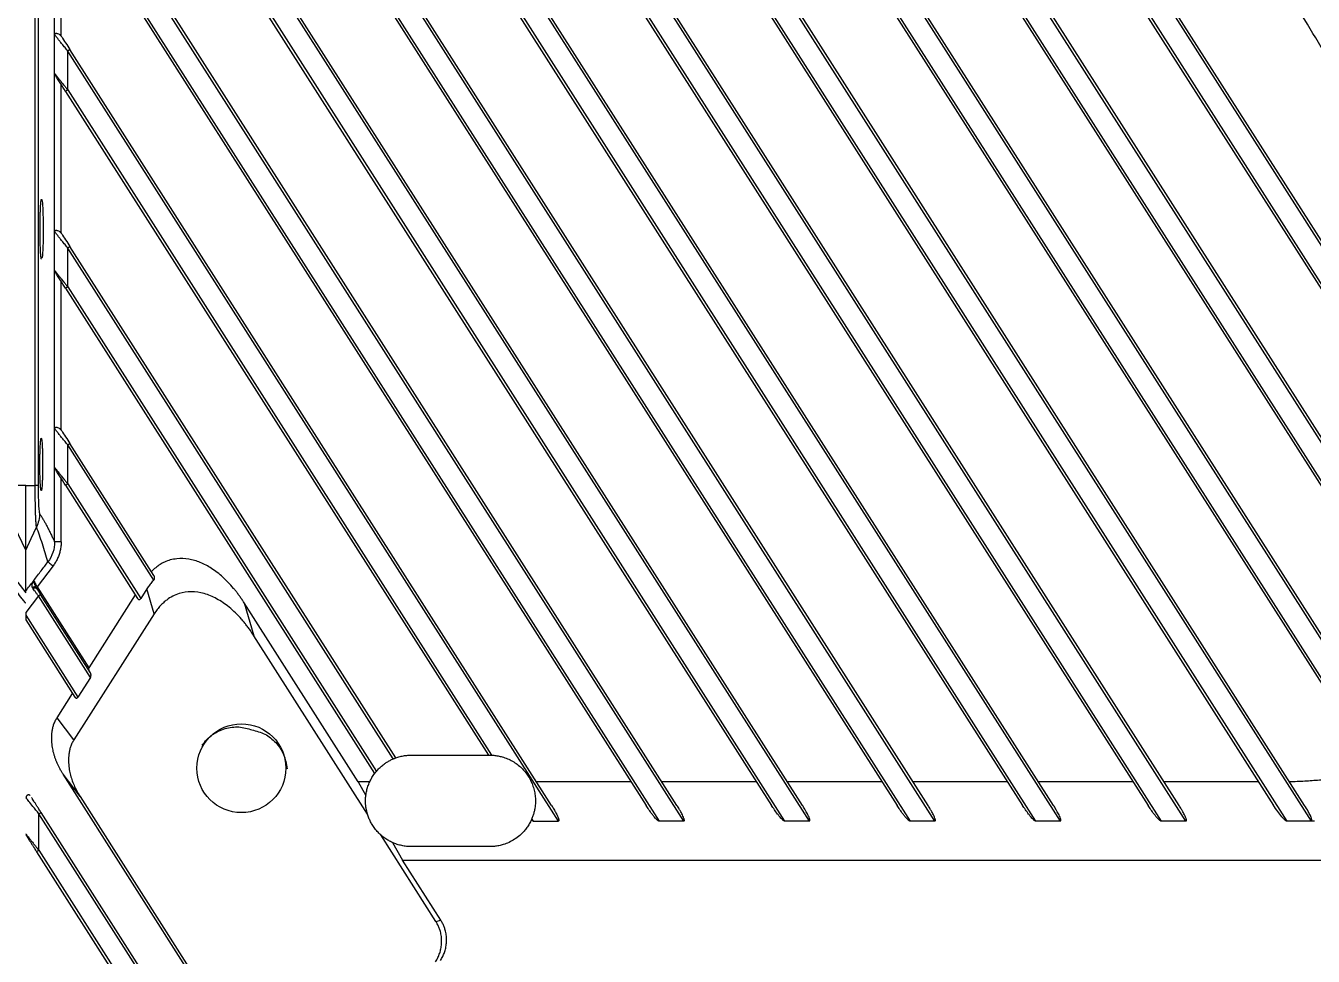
# Model space of a CAD drawing. Header units: millimetres. Extents: x 620 to 19791, y 2539 to 6969.
# Drawn here: x 17627 to 17725.5, y 4149.7 to 4220.9 of the extents above; entities that cross this region are included whole.
import ezdxf

# ---------------------------------------------------------------- set-up
doc = ezdxf.new("R2010")
doc.units = ezdxf.units.MM

# ---------------------------------------------------------------- blocks, each defined once
blk = doc.blocks.new('tgd')
at = {"color": 7, "linetype": 'Continuous', "lineweight": 25}
for p, q in [((18293.203, 4763.247), (18293.203, 5002.465)), ((18293.428, 5002.465), (18293.428, 4763.247)), ((18410.785, 4751.505), (18295.687, 4932.172)), ((18409.374, 4754.091), (18295.856, 4932.279)), ((18295.519, 4929.087), (18409.075, 4750.839)), ((18295.687, 4929.194), (18410.44, 4749.068)), ((18406.852, 4742.603), (18295.687, 4917.096)), ((18406.071, 4744.202), (18295.856, 4917.204)), ((18295.519, 4914.011), (18404.61, 4742.772)), ((18295.687, 4914.119), (18405.245, 4742.147)), ((18399.852, 4738.515), (18295.687, 4902.021)), ((18399.178, 4739.946), (18295.856, 4902.129)), ((18295.519, 4898.936), (18397.141, 4739.421)), ((18295.687, 4899.043), (18398.196, 4738.136)), ((18390.852, 4737.562), (18295.686, 4886.945)), ((18390.328, 4738.761), (18295.856, 4887.053)), ((18295.519, 4883.86), (18387.957, 4738.761)), ((18295.687, 4883.968), (18388.958, 4737.561)), ((18381.252, 4737.561), (18295.687, 4871.87)), ((18380.725, 4738.761), (18295.856, 4871.978)), ((18295.519, 4868.785), (18378.353, 4738.761)), ((18295.687, 4868.892), (18379.355, 4737.561)), ((18371.648, 4737.561), (18295.687, 4856.795)), ((18371.121, 4738.761), (18295.856, 4856.902)), ((18295.687, 4853.817), (18369.751, 4737.561)), ((18295.519, 4853.71), (18368.749, 4738.761)), ((18362.044, 4737.561), (18295.687, 4841.72)), ((18361.517, 4738.761), (18295.856, 4841.827)), ((18295.519, 4838.634), (18359.145, 4738.761)), ((18295.687, 4838.742), (18360.147, 4737.561)), ((18352.44, 4737.561), (18295.687, 4826.644)), ((18351.913, 4738.761), (18295.856, 4826.752)), ((18295.519, 4823.559), (18349.541, 4738.761)), ((18295.687, 4823.666), (18350.543, 4737.561)), ((18342.836, 4737.561), (18295.687, 4811.569)), ((18342.308, 4738.761), (18295.856, 4811.676)), ((18294.688, 4797.749), (18294.688, 4809.846)), ((18295.187, 4797.642), (18295.187, 4809.005)), ((18295.519, 4808.483), (18339.937, 4738.761)), ((18295.687, 4808.591), (18340.939, 4737.561)), ((18294.688, 4794.77), (18294.688, 4797.749)), ((18333.232, 4737.561), (18295.687, 4796.493)), ((18295.687, 4793.516), (18295.687, 4796.493)), ((18332.704, 4738.761), (18295.856, 4796.601)), ((18294.688, 4782.674), (18294.688, 4794.77)), ((18295.187, 4782.567), (18295.187, 4793.929)), ((18295.519, 4793.408), (18327.883, 4742.606)), ((18295.687, 4793.516), (18328.122, 4742.603)), ((18294.688, 4779.695), (18294.688, 4782.674)), ((18295.687, 4778.44), (18295.687, 4781.418)), ((18320.595, 4742.321), (18295.687, 4781.418)), ((18320.784, 4742.396), (18295.856, 4781.525)), ((18294.688, 4767.598), (18294.688, 4779.695)), ((18295.187, 4767.492), (18295.187, 4778.854)), ((18295.519, 4778.333), (18319.174, 4741.201)), ((18295.687, 4778.44), (18319.306, 4741.366)), ((18294.688, 4764.619), (18294.688, 4767.598)), ((18295.687, 4763.365), (18295.687, 4766.343)), ((18302.273, 4756.005), (18295.687, 4766.343)), ((18302.29, 4756.351), (18295.856, 4766.45)), ((18294.687, 4758.92), (18294.688, 4764.619)), ((18292.478, 4763.246), (18291.753, 4763.247)), ((18292.478, 4763.247), (18293.203, 4763.247)), ((18295.187, 4758.921), (18295.187, 4763.778)), ((18295.519, 4763.257), (18301.039, 4754.593)), ((18295.687, 4763.365), (18301.276, 4754.593)), ((18292.478, 4758.295), (18291.655, 4760.065)), ((18290.739, 4757.266), (18292.478, 4755.029)), ((18294.574, 4757.097), (18293.351, 4755.492)), ((18293.351, 4755.492), (18297.304, 4749.288)), ((18301.742, 4755.325), (18301.276, 4754.593)), ((18302.308, 4753.421), (18301.742, 4755.325)), ((18293.445, 4754.788), (18292.478, 4753.526)), ((18297.422, 4748.544), (18293.445, 4754.788)), ((18297.422, 4748.916), (18293.613, 4754.895)), ((18300.861, 4754.872), (18297.304, 4749.288)), ((18317.919, 4740.561), (18309.187, 4754.267)), ((18309.187, 4754.267), (18309.941, 4751.729)), ((18292.478, 4753.526), (18292.478, 4753.327)), ((18292.478, 4753.327), (18296.474, 4747.055)), ((18302.308, 4753.421), (18296.162, 4743.773)), ((18292.478, 4752.955), (18296.237, 4747.055)), ((18318.628, 4738.093), (18309.941, 4751.729)), ((18297.422, 4748.544), (18296.474, 4747.055)), ((18294.872, 4745.471), (18296.059, 4747.334)), ((18296.162, 4743.773), (18294.872, 4745.471)), ((18321.978, 4742.606), (18327.883, 4742.606)), ((18296.629, 4739.448), (18295.34, 4741.147)), ((18310.261, 4717.725), (18295.34, 4741.147)), ((18318.795, 4740.561), (18317.919, 4740.561)), ((18317.919, 4740.561), (18318.503, 4739.526)), ((18338.79, 4740.561), (18331.558, 4740.561)), ((18348.394, 4740.561), (18341.162, 4740.561)), ((18357.999, 4740.561), (18350.766, 4740.561)), ((18367.603, 4740.561), (18360.37, 4740.561)), ((18377.207, 4740.561), (18369.974, 4740.561)), ((18386.811, 4740.561), (18379.578, 4740.561)), ((18296.629, 4739.448), (18310.402, 4717.829)), ((18293.478, 4735.322), (18293.478, 4738.113)), ((18308.135, 4715.106), (18293.478, 4738.113)), ((18308.304, 4715.213), (18293.647, 4738.221)), ((18331.335, 4737.561), (18331.208, 4737.759)), ((18331.335, 4737.561), (18333.232, 4737.561)), ((18342.836, 4737.561), (18340.939, 4737.561)), ((18352.44, 4737.561), (18350.543, 4737.561)), ((18362.044, 4737.561), (18360.147, 4737.561)), ((18371.648, 4737.561), (18369.751, 4737.561)), ((18381.252, 4737.561), (18379.355, 4737.561)), ((18390.852, 4737.562), (18388.958, 4737.561)), ((18391.092, 4737.561), (18390.852, 4737.562)), ((18323.859, 4729.881), (18319.644, 4736.498)), ((18320.546, 4735.912), (18321.31, 4734.561)), ((18327.978, 4735.606), (18321.978, 4735.606)), ((18293.309, 4735.214), (18306.188, 4714.998)), ((18293.478, 4735.322), (18306.357, 4715.106)), ((18324.234, 4729.97), (18321.31, 4734.561)), ((18321.31, 4734.561), (18395.241, 4734.561)), ((18323.859, 4729.881), (18324.234, 4729.97))]:
    blk.add_line(p, q, dxfattribs=at)
at = {"color": 7, "linetype": 'Continuous', "lineweight": 25, "flags": 128}
for points in [[(18295.856, 4781.525), (18295.853, 4781.523), (18295.843, 4781.517), (18295.828, 4781.507), (18295.807, 4781.494), (18295.781, 4781.478), (18295.752, 4781.459), (18295.72, 4781.439), (18295.687, 4781.418)], [(18295.856, 4766.45), (18295.853, 4766.448), (18295.843, 4766.442), (18295.828, 4766.432), (18295.807, 4766.419), (18295.781, 4766.402), (18295.752, 4766.384), (18295.72, 4766.364), (18295.687, 4766.343)], [(18295.519, 4763.257), (18295.522, 4763.259), (18295.532, 4763.265), (18295.547, 4763.275), (18295.568, 4763.289), (18295.594, 4763.305), (18295.623, 4763.324), (18295.654, 4763.344), (18295.687, 4763.365)], [(18292.478, 4758.295), (18292.89, 4759.18), (18293.301, 4760.065)], [(18293.613, 4754.895), (18293.61, 4754.893), (18293.6, 4754.887), (18293.585, 4754.877), (18293.564, 4754.864), (18293.538, 4754.847), (18293.509, 4754.829), (18293.478, 4754.809), (18293.445, 4754.788)]]:
    blk.add_lwpolyline(points, dxfattribs=at)
at = {"color": 7, "linetype": 'Continuous', "lineweight": 25}
blk.add_circle((18308.978, 4741.606), 3.4, dxfattribs=at)
for points, knots in [([(18407.133, 4757.609), (18407.124, 4757.787), (18407.105, 4758.143), (18407.065, 4758.681), (18407.016, 4759.223), (18406.957, 4759.771), (18406.889, 4760.323), (18406.764, 4761.213), (18406.552, 4762.463), (18406.121, 4764.532), (18405.446, 4767.147), (18404.49, 4770.195), (18403.387, 4773.26), (18402.2, 4776.224), (18400.896, 4779.207), (18399.09, 4783.065), (18396.613, 4787.942), (18393.996, 4792.677), (18391.789, 4796.475), (18390.117, 4799.269), (18388.361, 4802.132), (18387.146, 4804.052), (18386.529, 4805.026)], [0, 0, 0, 0, 0.0102139, 0.0205385, 0.0309767, 0.0415315, 0.0522058, 0.0630022, 0.0931878, 0.1250778, 0.1845574, 0.2483961, 0.3086946, 0.3718269, 0.4319265, 0.4959106, 0.6167331, 0.7464147, 0.8069043, 0.8693256, 0.933688, 1, 1, 1, 1]), ([(18295.187, 4797.642), (18295.174, 4797.657), (18295.148, 4797.685), (18295.105, 4797.722), (18295.037, 4797.768), (18294.945, 4797.81), (18294.85, 4797.83), (18294.784, 4797.832), (18294.734, 4797.821), (18294.704, 4797.794), (18294.691, 4797.769), (18294.689, 4797.755), (18294.688, 4797.749)], [0, 0, 0, 0, 0.0700492, 0.1402793, 0.2100054, 0.3781104, 0.5266058, 0.6405047, 0.7503237, 0.8694099, 0.9425848, 1, 1, 1, 1]), ([(18295.687, 4796.493), (18295.656, 4796.534), (18295.59, 4796.622), (18295.48, 4796.757), (18295.335, 4796.931), (18295.167, 4797.136), (18295.026, 4797.318), (18294.937, 4797.441), (18294.872, 4797.531), (18294.81, 4797.6), (18294.757, 4797.654), (18294.722, 4797.692), (18294.697, 4797.726), (18294.691, 4797.741), (18294.688, 4797.749)], [0, 0, 0, 0, 0.076163, 0.161932, 0.25736, 0.415432, 0.568469, 0.630014, 0.677592, 0.771175, 0.823855, 0.881012, 0.941446, 1, 1, 1, 1]), ([(18295.187, 4797.642), (18295.195, 4797.633), (18295.211, 4797.613), (18295.224, 4797.592), (18295.232, 4797.581)], [0, 0, 0, 0, 0.48896, 1, 1, 1, 1]), ([(18295.232, 4797.581), (18295.321, 4797.441), (18295.425, 4797.278), (18295.637, 4796.945), (18295.747, 4796.773), (18295.856, 4796.601)], [0, 0, 0, 0, 0.5, 0.5, 1, 1, 1, 1]), ([(18295.856, 4796.601), (18295.856, 4796.601), (18295.846, 4796.595), (18295.787, 4796.557), (18295.737, 4796.525), (18295.687, 4796.493)], [0, 0, 0, 0, 0.5, 0.5, 1, 1, 1, 1]), ([(18294.688, 4794.77), (18294.69, 4794.769), (18294.693, 4794.766), (18294.704, 4794.751), (18294.722, 4794.729), (18294.745, 4794.699), (18294.775, 4794.662), (18294.811, 4794.616), (18294.853, 4794.563), (18294.901, 4794.502), (18294.956, 4794.433), (18295.045, 4794.32), (18295.182, 4794.149), (18295.355, 4793.934), (18295.527, 4793.719), (18295.633, 4793.584), (18295.687, 4793.516)], [0, 0, 0, 0, 0.036521, 0.074147, 0.113237, 0.15411, 0.197047, 0.242287, 0.290038, 0.340476, 0.39375, 0.449986, 0.589415, 0.746903, 0.871127, 1, 1, 1, 1]), ([(18294.765, 4794.591), (18294.754, 4794.61), (18294.73, 4794.647), (18294.707, 4794.694), (18294.695, 4794.729), (18294.69, 4794.745), (18294.689, 4794.759), (18294.689, 4794.766), (18294.688, 4794.77)], [0, 0, 0, 0, 0.295768, 0.583737, 0.817744, 0.918862, 0.939323, 1, 1, 1, 1]), ([(18295.519, 4793.408), (18295.378, 4793.629), (18295.237, 4793.85), (18295.038, 4794.162), (18294.974, 4794.263), (18294.856, 4794.448), (18294.803, 4794.532), (18294.765, 4794.591)], [0, 0, 0, 0, 0.5, 0.5, 0.75, 0.75, 1, 1, 1, 1]), ([(18295.687, 4793.516), (18295.648, 4793.49), (18295.601, 4793.461), (18295.535, 4793.419), (18295.519, 4793.408), (18295.519, 4793.408)], [0, 0, 0, 0, 0.5, 0.5, 1, 1, 1, 1]), ([(18293.691, 4780.556), (18293.688, 4780.557), (18293.683, 4780.559), (18293.675, 4780.574), (18293.667, 4780.598), (18293.66, 4780.633), (18293.652, 4780.677), (18293.64, 4780.766), (18293.624, 4780.932), (18293.605, 4781.218), (18293.59, 4781.565), (18293.579, 4781.963), (18293.572, 4782.395), (18293.57, 4782.846), (18293.572, 4783.298), (18293.579, 4783.731), (18293.59, 4784.133), (18293.605, 4784.484), (18293.623, 4784.774), (18293.642, 4784.966), (18293.659, 4785.082), (18293.675, 4785.144), (18293.686, 4785.152), (18293.691, 4785.155)], [0, 0, 0, 0, 0.021245, 0.042243, 0.063084, 0.083861, 0.104667, 0.125596, 0.188211, 0.250208, 0.311749, 0.373875, 0.436451, 0.498749, 0.560974, 0.623545, 0.685901, 0.747871, 0.810407, 0.873806, 0.915692, 0.957504, 1, 1, 1, 1]), ([(18293.691, 4785.155), (18293.707, 4785.12), (18293.738, 4785.051), (18293.778, 4784.522), (18293.805, 4783.765), (18293.815, 4782.866), (18293.806, 4781.961), (18293.779, 4781.205), (18293.746, 4780.734), (18293.723, 4780.67), (18293.715, 4780.649)], [0, 0, 0, 0, 0.1343229, 0.2678234, 0.4002956, 0.5340574, 0.6677364, 0.8009084, 0.9358126, 1, 1, 1, 1]), ([(18295.187, 4782.567), (18295.174, 4782.581), (18295.148, 4782.609), (18295.105, 4782.646), (18295.037, 4782.693), (18294.945, 4782.735), (18294.85, 4782.754), (18294.784, 4782.757), (18294.734, 4782.746), (18294.704, 4782.719), (18294.691, 4782.694), (18294.689, 4782.68), (18294.688, 4782.674)], [0, 0, 0, 0, 0.070049, 0.140279, 0.210005, 0.37811, 0.526606, 0.640505, 0.750324, 0.86941, 0.942585, 1, 1, 1, 1]), ([(18295.687, 4781.418), (18295.656, 4781.459), (18295.59, 4781.546), (18295.48, 4781.681), (18295.335, 4781.856), (18295.167, 4782.061), (18295.026, 4782.242), (18294.937, 4782.366), (18294.872, 4782.456), (18294.81, 4782.524), (18294.757, 4782.579), (18294.722, 4782.617), (18294.697, 4782.65), (18294.691, 4782.666), (18294.688, 4782.674)], [0, 0, 0, 0, 0.076163, 0.161932, 0.25736, 0.415432, 0.568469, 0.630014, 0.677592, 0.771175, 0.823855, 0.881012, 0.941446, 1, 1, 1, 1]), ([(18295.187, 4782.567), (18295.195, 4782.557), (18295.211, 4782.538), (18295.224, 4782.517), (18295.232, 4782.506)], [0, 0, 0, 0, 0.48896, 1, 1, 1, 1]), ([(18295.232, 4782.506), (18295.321, 4782.366), (18295.425, 4782.203), (18295.637, 4781.87), (18295.747, 4781.697), (18295.856, 4781.525)], [0, 0, 0, 0, 0.5, 0.5, 1, 1, 1, 1]), ([(18294.688, 4779.695), (18294.69, 4779.693), (18294.693, 4779.69), (18294.704, 4779.676), (18294.722, 4779.654), (18294.745, 4779.624), (18294.775, 4779.586), (18294.811, 4779.541), (18294.853, 4779.488), (18294.901, 4779.427), (18294.956, 4779.358), (18295.045, 4779.245), (18295.182, 4779.074), (18295.355, 4778.859), (18295.527, 4778.644), (18295.633, 4778.509), (18295.687, 4778.44)], [0, 0, 0, 0, 0.036521, 0.074147, 0.113237, 0.15411, 0.197047, 0.242287, 0.290038, 0.340476, 0.39375, 0.449986, 0.589415, 0.746903, 0.871127, 1, 1, 1, 1]), ([(18294.765, 4779.515), (18294.754, 4779.534), (18294.73, 4779.572), (18294.707, 4779.619), (18294.695, 4779.653), (18294.69, 4779.67), (18294.689, 4779.684), (18294.689, 4779.69), (18294.688, 4779.695)], [0, 0, 0, 0, 0.295768, 0.583737, 0.817744, 0.918862, 0.939323, 1, 1, 1, 1]), ([(18295.519, 4778.333), (18295.378, 4778.553), (18295.237, 4778.774), (18295.038, 4779.087), (18294.974, 4779.188), (18294.856, 4779.372), (18294.803, 4779.457), (18294.765, 4779.515)], [0, 0, 0, 0, 0.5, 0.5, 0.75, 0.75, 1, 1, 1, 1]), ([(18295.687, 4778.44), (18295.648, 4778.415), (18295.601, 4778.385), (18295.535, 4778.343), (18295.519, 4778.333), (18295.519, 4778.333)], [0, 0, 0, 0, 0.5, 0.5, 1, 1, 1, 1]), ([(18295.187, 4767.492), (18295.174, 4767.506), (18295.148, 4767.534), (18295.105, 4767.571), (18295.037, 4767.618), (18294.945, 4767.659), (18294.85, 4767.679), (18294.784, 4767.681), (18294.734, 4767.67), (18294.704, 4767.644), (18294.691, 4767.618), (18294.689, 4767.604), (18294.688, 4767.598)], [0, 0, 0, 0, 0.070049, 0.1402795, 0.2100065, 0.3781169, 0.5266085, 0.6405086, 0.7503276, 0.8694113, 0.9425857, 1, 1, 1, 1]), ([(18295.687, 4766.343), (18295.656, 4766.384), (18295.59, 4766.471), (18295.48, 4766.606), (18295.335, 4766.781), (18295.167, 4766.985), (18295.026, 4767.167), (18294.937, 4767.29), (18294.872, 4767.38), (18294.81, 4767.449), (18294.757, 4767.503), (18294.722, 4767.542), (18294.697, 4767.575), (18294.691, 4767.591), (18294.688, 4767.598)], [0, 0, 0, 0, 0.076164, 0.161932, 0.25736, 0.415433, 0.568471, 0.630015, 0.677594, 0.771176, 0.823856, 0.881013, 0.941447, 1, 1, 1, 1]), ([(18295.187, 4767.492), (18295.195, 4767.482), (18295.211, 4767.462), (18295.224, 4767.441), (18295.232, 4767.43)], [0, 0, 0, 0, 0.48896, 1, 1, 1, 1]), ([(18295.232, 4767.43), (18295.321, 4767.29), (18295.425, 4767.127), (18295.637, 4766.794), (18295.747, 4766.622), (18295.856, 4766.45)], [0, 0, 0, 0, 0.5, 0.5, 1, 1, 1, 1]), ([(18293.664, 4762.856), (18293.662, 4762.857), (18293.657, 4762.858), (18293.65, 4762.871), (18293.643, 4762.893), (18293.637, 4762.922), (18293.63, 4762.961), (18293.62, 4763.039), (18293.605, 4763.183), (18293.59, 4763.431), (18293.576, 4763.733), (18293.567, 4764.079), (18293.561, 4764.455), (18293.559, 4764.847), (18293.561, 4765.24), (18293.566, 4765.617), (18293.576, 4765.967), (18293.589, 4766.272), (18293.605, 4766.524), (18293.621, 4766.692), (18293.637, 4766.792), (18293.65, 4766.846), (18293.659, 4766.852), (18293.664, 4766.856)], [0, 0, 0, 0, 0.0213462, 0.0424102, 0.0632826, 0.0840565, 0.1048264, 0.1256868, 0.1880003, 0.2500885, 0.3118547, 0.3739105, 0.4364097, 0.4987561, 0.56095, 0.6235213, 0.6858817, 0.7479967, 0.8106315, 0.8737037, 0.9154607, 0.9573041, 1, 1, 1, 1]), ([(18293.664, 4766.856), (18293.666, 4766.855), (18293.671, 4766.853), (18293.678, 4766.84), (18293.685, 4766.819), (18293.691, 4766.789), (18293.698, 4766.751), (18293.709, 4766.673), (18293.723, 4766.528), (18293.739, 4766.28), (18293.752, 4765.979), (18293.761, 4765.632), (18293.767, 4765.256), (18293.77, 4764.864), (18293.768, 4764.472), (18293.762, 4764.094), (18293.752, 4763.745), (18293.739, 4763.44), (18293.723, 4763.188), (18293.707, 4763.02), (18293.692, 4762.919), (18293.678, 4762.865), (18293.669, 4762.859), (18293.664, 4762.856)], [0, 0, 0, 0, 0.021346, 0.04241, 0.063283, 0.084056, 0.104826, 0.125687, 0.188, 0.250088, 0.311855, 0.37391, 0.43641, 0.498756, 0.56095, 0.623521, 0.685882, 0.747997, 0.810632, 0.873704, 0.915461, 0.957304, 1, 1, 1, 1]), ([(18294.688, 4764.619), (18294.69, 4764.618), (18294.693, 4764.615), (18294.705, 4764.6), (18294.727, 4764.573), (18294.763, 4764.526), (18294.823, 4764.449), (18294.908, 4764.343), (18295.027, 4764.192), (18295.182, 4763.998), (18295.355, 4763.783), (18295.527, 4763.568), (18295.633, 4763.433), (18295.687, 4763.365)], [0, 0, 0, 0, 0.038218, 0.077014, 0.116775, 0.179952, 0.252266, 0.346752, 0.449954, 0.589352, 0.746875, 0.871105, 1, 1, 1, 1]), ([(18294.765, 4764.44), (18294.754, 4764.457), (18294.732, 4764.493), (18294.712, 4764.531), (18294.7, 4764.56), (18294.694, 4764.583), (18294.69, 4764.604), (18294.689, 4764.615), (18294.688, 4764.619)], [0, 0, 0, 0, 0.272503, 0.551194, 0.683915, 0.795082, 0.920859, 1, 1, 1, 1]), ([(18295.519, 4763.257), (18295.378, 4763.478), (18295.237, 4763.699), (18295.038, 4764.012), (18294.974, 4764.113), (18294.856, 4764.297), (18294.803, 4764.381), (18294.765, 4764.44)], [0, 0, 0, 0, 0.5, 0.5, 0.75, 0.75, 1, 1, 1, 1]), ([(18292.478, 4758.295), (18292.478, 4758.306), (18292.478, 4758.328), (18292.478, 4758.372), (18292.478, 4758.425), (18292.478, 4758.487), (18292.478, 4758.557), (18292.478, 4758.637), (18292.478, 4758.726), (18292.478, 4758.928), (18292.478, 4759.305), (18292.478, 4759.948), (18292.478, 4760.7), (18292.478, 4761.393), (18292.478, 4761.962), (18292.478, 4762.385), (18292.478, 4762.814), (18292.478, 4763.102), (18292.478, 4763.247)], [0, 0, 0, 0, 0.03043, 0.060692, 0.090842, 0.120937, 0.151035, 0.181192, 0.211466, 0.241914, 0.370933, 0.500028, 0.629047, 0.758142, 0.818821, 0.879052, 0.939293, 1, 1, 1, 1]), ([(18293.301, 4760.065), (18293.3, 4760.072), (18293.296, 4760.084), (18293.292, 4760.112), (18293.287, 4760.146), (18293.281, 4760.192), (18293.273, 4760.27), (18293.263, 4760.388), (18293.253, 4760.543), (18293.245, 4760.738), (18293.238, 4760.931), (18293.23, 4761.218), (18293.221, 4761.485), (18293.213, 4761.811), (18293.209, 4762.085), (18293.208, 4762.354), (18293.206, 4762.646), (18293.204, 4762.929), (18293.203, 4763.141), (18293.203, 4763.247)], [0, 0, 0, 0, 0.031945, 0.063899, 0.095838, 0.127745, 0.17244, 0.251557, 0.315183, 0.373254, 0.467643, 0.500099, 0.624114, 0.682949, 0.740047, 0.816239, 0.864095, 0.93217, 1, 1, 1, 1]), ([(18293.428, 4763.247), (18293.428, 4763.201), (18293.428, 4763.111), (18293.429, 4762.976), (18293.43, 4762.843), (18293.431, 4762.711), (18293.433, 4762.581), (18293.437, 4762.37), (18293.445, 4762.087), (18293.458, 4761.768), (18293.474, 4761.499), (18293.49, 4761.317), (18293.505, 4761.202), (18293.519, 4761.133), (18293.528, 4761.114), (18293.533, 4761.105)], [0, 0, 0, 0, 0.0421567, 0.0839961, 0.1256878, 0.1674031, 0.2093128, 0.2515856, 0.3767726, 0.5022725, 0.6269068, 0.7518424, 0.8347586, 0.917053, 1, 1, 1, 1]), ([(18293.533, 4761.105), (18293.571, 4761.045), (18293.648, 4760.925), (18293.765, 4760.729), (18293.886, 4760.517), (18294.01, 4760.29), (18294.139, 4760.047), (18294.271, 4759.789), (18294.406, 4759.515), (18294.546, 4759.225), (18294.64, 4759.023), (18294.687, 4758.92)], [0, 0, 0, 0, 0.098208, 0.199639, 0.304293, 0.412172, 0.523279, 0.637614, 0.755178, 0.875973, 1, 1, 1, 1]), ([(18294.178, 4757.398), (18294.048, 4757.848), (18293.905, 4758.315), (18293.608, 4759.222), (18293.454, 4759.664), (18293.301, 4760.065)], [0, 0, 0, 0, 0.5, 0.5, 1, 1, 1, 1]), ([(18292.478, 4755.164), (18292.478, 4755.422), (18292.478, 4755.941), (18292.478, 4756.795), (18292.478, 4757.582), (18292.478, 4758.105), (18292.478, 4758.295)], [0, 0, 0, 0, 0.2479135, 0.4978485, 0.8181921, 1, 1, 1, 1]), ([(18294.687, 4758.92), (18294.688, 4758.648), (18294.644, 4758.375), (18294.471, 4757.859), (18294.343, 4757.615), (18294.178, 4757.398)], [0, 0, 0, 0, 0.5, 0.5, 1, 1, 1, 1]), ([(18295.187, 4758.921), (18295.186, 4758.866), (18295.184, 4758.757), (18295.171, 4758.594), (18295.149, 4758.433), (18295.118, 4758.273), (18295.079, 4758.115), (18295.015, 4757.906), (18294.914, 4757.653), (18294.763, 4757.362), (18294.637, 4757.186), (18294.574, 4757.097)], [0, 0, 0, 0, 0.083801, 0.167094, 0.250122, 0.33313, 0.416365, 0.50007, 0.667476, 0.833457, 1, 1, 1, 1]), ([(18295.187, 4758.921), (18295.129, 4758.921), (18295.068, 4758.921), (18294.949, 4758.921), (18294.891, 4758.921), (18294.795, 4758.921), (18294.756, 4758.921), (18294.704, 4758.92), (18294.691, 4758.92), (18294.687, 4758.92)], [0, 0, 0, 0, 0.25, 0.25, 0.5, 0.5, 0.75, 0.75, 1, 1, 1, 1]), ([(18293.089, 4755.968), (18293.186, 4756.097), (18293.377, 4756.348), (18293.656, 4756.715), (18293.922, 4757.063), (18294.094, 4757.288), (18294.178, 4757.398)], [0, 0, 0, 0, 0.2696001, 0.5260004, 0.7694016, 1, 1, 1, 1]), ([(18294.178, 4757.398), (18294.183, 4757.394), (18294.196, 4757.384), (18294.239, 4757.352), (18294.27, 4757.328), (18294.345, 4757.271), (18294.389, 4757.237), (18294.482, 4757.167), (18294.529, 4757.131), (18294.574, 4757.097)], [0, 0, 0, 0, 0.25, 0.25, 0.5, 0.5, 0.75, 0.75, 1, 1, 1, 1]), ([(18309.187, 4754.267), (18309.133, 4754.349), (18309.029, 4754.511), (18308.867, 4754.744), (18308.706, 4754.964), (18308.545, 4755.172), (18308.307, 4755.464), (18307.985, 4755.824), (18307.436, 4756.357), (18306.74, 4756.901), (18305.859, 4757.374), (18304.956, 4757.64), (18304.167, 4757.669), (18303.544, 4757.557), (18303.115, 4757.402), (18302.744, 4757.195), (18302.408, 4756.953), (18302.204, 4756.755), (18302.098, 4756.652)], [0, 0, 0, 0, 0.033867, 0.066543, 0.098032, 0.128338, 0.157463, 0.228364, 0.29535, 0.421849, 0.532556, 0.639336, 0.744753, 0.802391, 0.857373, 0.901631, 0.949034, 1, 1, 1, 1]), ([(18292.48, 4754.227), (18292.48, 4754.227), (18292.48, 4754.227), (18292.48, 4754.228), (18292.478, 4754.23), (18292.473, 4754.237), (18292.45, 4754.265), (18292.362, 4754.378), (18292.011, 4754.825), (18291.409, 4755.592), (18290.808, 4756.359), (18290.457, 4756.808), (18290.371, 4756.921), (18290.349, 4756.949), (18290.344, 4756.956), (18290.343, 4756.958), (18290.343, 4756.959), (18290.343, 4756.959), (18290.343, 4756.959), (18290.343, 4756.959), (18290.343, 4756.959)], [0, 0, 0, 0, 0.000017, 0.000158, 0.000557, 0.002089, 0.008066, 0.031682, 0.125575, 0.499987, 0.874962, 0.968717, 0.99216, 0.998026, 0.999495, 0.999865, 0.99996, 0.999986, 0.999991, 1, 1, 1, 1]), ([(18302.273, 4756.005), (18302.28, 4756.013), (18302.295, 4756.03), (18302.312, 4756.06), (18302.326, 4756.094), (18302.335, 4756.132), (18302.34, 4756.173), (18302.338, 4756.218), (18302.329, 4756.264), (18302.314, 4756.31), (18302.298, 4756.337), (18302.29, 4756.351)], [0, 0, 0, 0, 0.074496, 0.156211, 0.246552, 0.346558, 0.457, 0.574955, 0.717074, 0.857807, 1, 1, 1, 1]), ([(18292.999, 4755.418), (18292.992, 4755.434), (18292.979, 4755.467), (18292.967, 4755.519), (18292.961, 4755.574), (18292.963, 4755.632), (18292.971, 4755.69), (18292.986, 4755.752), (18293.009, 4755.819), (18293.035, 4755.878), (18293.055, 4755.913), (18293.061, 4755.923)], [0, 0, 0, 0, 0.095908, 0.196069, 0.30097, 0.411051, 0.52671, 0.631743, 0.767212, 0.929625, 1, 1, 1, 1]), ([(18293.27, 4755.44), (18293.245, 4755.464), (18293.197, 4755.483), (18293.085, 4755.479), (18293.025, 4755.456), (18292.986, 4755.427)], [0, 0, 0, 0, 0.5, 0.5, 1, 1, 1, 1]), ([(18293.048, 4755.334), (18293.038, 4755.348), (18293.019, 4755.375), (18293.005, 4755.404), (18292.999, 4755.418)], [0, 0, 0, 0, 0.510016, 1, 1, 1, 1]), ([(18293.445, 4754.788), (18293.431, 4754.806), (18293.399, 4754.85), (18293.344, 4754.925), (18293.261, 4755.042), (18293.156, 4755.187), (18293.084, 4755.285), (18293.048, 4755.334)], [0, 0, 0, 0, 0.093123, 0.220361, 0.381996, 0.692077, 1, 1, 1, 1]), ([(18293.27, 4755.44), (18293.256, 4755.467), (18293.229, 4755.52), (18293.196, 4755.597), (18293.163, 4755.678), (18293.132, 4755.764), (18293.105, 4755.848), (18293.091, 4755.91), (18293.089, 4755.937), (18293.089, 4755.948)], [0, 0, 0, 0, 0.130852, 0.255748, 0.370585, 0.539226, 0.712336, 0.887675, 1, 1, 1, 1]), ([(18293.092, 4755.945), (18293.097, 4755.94), (18293.106, 4755.929), (18293.125, 4755.903), (18293.147, 4755.87), (18293.171, 4755.829), (18293.198, 4755.78), (18293.233, 4755.712), (18293.283, 4755.617), (18293.327, 4755.537), (18293.351, 4755.492)], [0, 0, 0, 0, 0.09191, 0.186185, 0.283218, 0.383183, 0.486108, 0.603389, 0.775258, 1, 1, 1, 1]), ([(18293.267, 4755.405), (18293.267, 4755.405), (18293.278, 4755.402), (18293.292, 4755.392), (18293.303, 4755.38), (18293.307, 4755.374)], [0, 0, 0, 0, 0.006252, 0.580635, 1, 1, 1, 1]), ([(18293.351, 4755.492), (18293.334, 4755.481), (18293.315, 4755.469), (18293.284, 4755.45), (18293.274, 4755.443), (18293.27, 4755.44)], [0, 0, 0, 0, 0.5, 0.5, 1, 1, 1, 1]), ([(18302.273, 4756.005), (18302.236, 4755.964), (18302.159, 4755.883), (18302.05, 4755.753), (18301.943, 4755.617), (18301.84, 4755.474), (18301.775, 4755.375), (18301.742, 4755.325)], [0, 0, 0, 0, 0.1923338, 0.3883244, 0.5881533, 0.7919914, 1, 1, 1, 1]), ([(18301.039, 4754.593), (18301.047, 4754.581), (18301.062, 4754.56), (18301.09, 4754.537), (18301.119, 4754.522), (18301.157, 4754.513), (18301.204, 4754.516), (18301.247, 4754.551), (18301.266, 4754.578), (18301.276, 4754.593)], [0, 0, 0, 0, 0.153767, 0.29277, 0.417794, 0.529915, 0.736017, 0.854886, 1, 1, 1, 1]), ([(18309.941, 4751.729), (18309.88, 4751.823), (18309.759, 4752.008), (18309.571, 4752.277), (18309.381, 4752.534), (18309.187, 4752.778), (18308.909, 4753.105), (18308.533, 4753.5), (18307.916, 4754.047), (18307.133, 4754.588), (18306.152, 4755.007), (18305.163, 4755.167), (18304.337, 4755.041), (18303.713, 4754.78), (18303.317, 4754.529), (18303.011, 4754.277), (18302.768, 4754.036), (18302.529, 4753.752), (18302.383, 4753.534), (18302.308, 4753.421)], [0, 0, 0, 0, 0.035181, 0.06949, 0.102958, 0.135615, 0.167497, 0.237811, 0.306398, 0.426306, 0.535135, 0.638829, 0.737184, 0.792914, 0.85017, 0.883735, 0.9175, 0.957411, 1, 1, 1, 1]), ([(18292.478, 4753.327), (18292.478, 4753.303), (18292.478, 4753.257), (18292.477, 4753.194), (18292.477, 4753.141), (18292.478, 4753.098), (18292.478, 4753.051), (18292.478, 4753.004), (18292.478, 4752.963), (18292.478, 4752.958), (18292.478, 4752.955)], [0, 0, 0, 0, 0.159179, 0.298356, 0.417587, 0.516965, 0.596653, 0.757595, 0.888693, 1, 1, 1, 1]), ([(18297.304, 4749.288), (18297.299, 4749.28), (18297.289, 4749.262), (18297.282, 4749.232), (18297.278, 4749.192), (18297.282, 4749.145), (18297.296, 4749.117), (18297.304, 4749.102)], [0, 0, 0, 0, 0.131113, 0.272627, 0.432307, 0.714822, 1, 1, 1, 1]), ([(18297.422, 4748.544), (18297.428, 4748.554), (18297.441, 4748.576), (18297.455, 4748.613), (18297.465, 4748.655), (18297.471, 4748.699), (18297.472, 4748.745), (18297.468, 4748.793), (18297.457, 4748.841), (18297.445, 4748.87), (18297.439, 4748.885)], [0, 0, 0, 0, 0.088554, 0.188988, 0.302339, 0.429328, 0.548275, 0.694031, 0.846717, 1, 1, 1, 1]), ([(18296.237, 4747.055), (18296.245, 4747.044), (18296.26, 4747.022), (18296.288, 4746.999), (18296.317, 4746.984), (18296.355, 4746.975), (18296.402, 4746.979), (18296.445, 4747.014), (18296.464, 4747.04), (18296.474, 4747.055)], [0, 0, 0, 0, 0.153766, 0.29277, 0.417794, 0.529915, 0.736017, 0.854886, 1, 1, 1, 1]), ([(18295.34, 4741.147), (18295.296, 4741.217), (18295.209, 4741.357), (18295.089, 4741.572), (18294.979, 4741.786), (18294.88, 4742.002), (18294.791, 4742.218), (18294.712, 4742.435), (18294.644, 4742.652), (18294.587, 4742.87), (18294.54, 4743.089), (18294.485, 4743.418), (18294.449, 4743.853), (18294.474, 4744.31), (18294.535, 4744.667), (18294.612, 4744.942), (18294.719, 4745.212), (18294.821, 4745.385), (18294.872, 4745.471)], [0, 0, 0, 0, 0.054633, 0.108241, 0.160902, 0.212702, 0.263726, 0.314067, 0.36382, 0.413084, 0.461961, 0.510555, 0.631824, 0.747465, 0.809763, 0.868751, 0.93418, 1, 1, 1, 1]), ([(18305.952, 4743.364), (18306.209, 4743.657), (18306.702, 4744.219), (18307.719, 4744.685), (18308.784, 4744.836), (18309.458, 4744.64), (18309.788, 4744.543)], [0, 0, 0, 0, 0.268629, 0.515707, 0.762429, 1, 1, 1, 1]), ([(18309.788, 4744.543), (18310.127, 4744.454), (18310.809, 4744.276), (18311.651, 4743.59), (18312.277, 4742.67), (18312.41, 4741.937), (18312.478, 4741.564)], [0, 0, 0, 0, 0.241489, 0.486467, 0.738115, 1, 1, 1, 1]), ([(18296.162, 4743.773), (18296.135, 4743.73), (18296.083, 4743.645), (18296.014, 4743.511), (18295.954, 4743.374), (18295.888, 4743.196), (18295.825, 4742.969), (18295.763, 4742.612), (18295.738, 4742.155), (18295.78, 4741.646), (18295.872, 4741.169), (18295.998, 4740.732), (18296.166, 4740.299), (18296.375, 4739.867), (18296.543, 4739.589), (18296.629, 4739.448)], [0, 0, 0, 0, 0.032993, 0.065796, 0.09853, 0.131316, 0.190196, 0.252608, 0.368145, 0.489531, 0.586942, 0.68592, 0.787267, 0.891732, 1, 1, 1, 1]), ([(18320.784, 4742.396), (18320.839, 4742.415), (18320.949, 4742.453), (18321.117, 4742.5), (18321.287, 4742.539), (18321.457, 4742.569), (18321.629, 4742.59), (18321.803, 4742.603), (18321.92, 4742.605), (18321.978, 4742.606)], [0, 0, 0, 0, 0.1437476, 0.2866061, 0.4289284, 0.5710716, 0.7133939, 0.8562524, 1, 1, 1, 1]), ([(18327.883, 4742.606), (18327.884, 4742.606), (18327.885, 4742.606), (18327.894, 4742.606), (18327.91, 4742.606), (18327.937, 4742.606), (18327.964, 4742.606), (18327.978, 4742.606)], [0, 0, 0, 0, 0.168552, 0.333737, 0.497077, 0.727696, 1, 1, 1, 1]), ([(18327.978, 4742.606), (18327.99, 4742.606), (18328.018, 4742.605), (18328.067, 4742.605), (18328.103, 4742.603), (18328.122, 4742.603)], [0, 0, 0, 0, 0.281225, 0.614357, 1, 1, 1, 1]), ([(18328.122, 4742.603), (18328.178, 4742.6), (18328.288, 4742.594), (18328.453, 4742.575), (18328.617, 4742.548), (18328.779, 4742.514), (18329.024, 4742.45), (18329.346, 4742.337), (18329.729, 4742.146), (18330.086, 4741.911), (18330.513, 4741.546), (18330.958, 4741.004), (18331.261, 4740.372), (18331.411, 4739.831), (18331.474, 4739.408), (18331.485, 4738.98), (18331.448, 4738.604), (18331.384, 4738.283), (18331.309, 4738.016), (18331.242, 4737.845), (18331.208, 4737.759)], [0, 0, 0, 0, 0.024697, 0.049317, 0.073915, 0.098547, 0.123269, 0.186668, 0.250144, 0.313543, 0.377019, 0.50001, 0.623, 0.6864, 0.749876, 0.813275, 0.876751, 0.91786, 0.958857, 1, 1, 1, 1]), ([(18319.306, 4741.366), (18319.341, 4741.407), (18319.412, 4741.489), (18319.525, 4741.604), (18319.643, 4741.715), (18319.766, 4741.82), (18319.923, 4741.941), (18320.116, 4742.073), (18320.349, 4742.209), (18320.513, 4742.284), (18320.595, 4742.321)], [0, 0, 0, 0, 0.100168, 0.200042, 0.299835, 0.399762, 0.500038, 0.666783, 0.833105, 1, 1, 1, 1]), ([(18320.595, 4742.321), (18320.607, 4742.326), (18320.632, 4742.337), (18320.667, 4742.351), (18320.7, 4742.365), (18320.738, 4742.379), (18320.776, 4742.392), (18320.781, 4742.395), (18320.784, 4742.396)], [0, 0, 0, 0, 0.126025, 0.252079, 0.37816, 0.504271, 0.746701, 1, 1, 1, 1]), ([(18318.503, 4739.526), (18318.511, 4739.586), (18318.528, 4739.705), (18318.563, 4739.881), (18318.607, 4740.055), (18318.661, 4740.226), (18318.722, 4740.395), (18318.77, 4740.505), (18318.795, 4740.561)], [0, 0, 0, 0, 0.167539, 0.334153, 0.500272, 0.66633, 0.832762, 1, 1, 1, 1]), ([(18318.795, 4740.561), (18318.821, 4740.617), (18318.875, 4740.729), (18318.966, 4740.892), (18319.065, 4741.05), (18319.138, 4741.15), (18319.174, 4741.201)], [0, 0, 0, 0, 0.250356, 0.5, 0.749644, 1, 1, 1, 1]), ([(18319.174, 4741.201), (18319.175, 4741.201), (18319.176, 4741.203), (18319.183, 4741.212), (18319.194, 4741.227), (18319.213, 4741.251), (18319.246, 4741.296), (18319.282, 4741.338), (18319.306, 4741.366)], [0, 0, 0, 0, 0.113414, 0.23247, 0.357664, 0.489422, 0.662046, 1, 1, 1, 1]), ([(18389.17, 4740.58), (18389.367, 4740.586), (18389.758, 4740.599), (18390.338, 4740.629), (18390.905, 4740.666), (18391.461, 4740.711), (18392.004, 4740.763), (18392.65, 4740.837), (18393.396, 4740.939), (18394.236, 4741.08), (18395.056, 4741.242), (18395.592, 4741.372), (18395.857, 4741.436)], [0, 0, 0, 0, 0.087666, 0.173589, 0.257788, 0.34028, 0.421087, 0.50023, 0.629018, 0.755162, 0.878781, 1, 1, 1, 1]), ([(18292.815, 4739.515), (18292.801, 4739.526), (18292.771, 4739.55), (18292.715, 4739.567), (18292.654, 4739.563), (18292.595, 4739.536), (18292.549, 4739.489), (18292.52, 4739.431), (18292.508, 4739.371), (18292.511, 4739.332), (18292.512, 4739.313)], [0, 0, 0, 0, 0.113498, 0.239843, 0.375609, 0.515078, 0.651642, 0.779721, 0.896108, 1, 1, 1, 1]), ([(18318.628, 4738.093), (18318.616, 4738.133), (18318.592, 4738.213), (18318.563, 4738.331), (18318.537, 4738.446), (18318.516, 4738.561), (18318.499, 4738.673), (18318.486, 4738.784), (18318.476, 4738.913), (18318.471, 4739.061), (18318.475, 4739.219), (18318.486, 4739.375), (18318.497, 4739.473), (18318.503, 4739.526)], [0, 0, 0, 0, 0.066871, 0.134848, 0.204113, 0.274835, 0.347175, 0.421284, 0.497299, 0.617084, 0.746878, 0.865097, 1, 1, 1, 1]), ([(18292.514, 4739.323), (18292.506, 4739.334), (18292.483, 4739.363), (18292.48, 4739.367), (18292.478, 4739.369)], [0, 0, 0, 0, 0.360412, 1, 1, 1, 1]), ([(18293.647, 4738.221), (18293.623, 4738.259), (18293.568, 4738.344), (18293.464, 4738.508), (18293.343, 4738.697), (18293.215, 4738.898), (18293.103, 4739.074), (18293.019, 4739.206), (18292.96, 4739.298), (18292.934, 4739.34), (18292.921, 4739.36)], [0, 0, 0, 0, 0.091784, 0.208092, 0.39655, 0.55551, 0.713249, 0.854262, 0.929527, 1, 1, 1, 1]), ([(18332.704, 4738.761), (18332.766, 4738.661), (18332.884, 4738.474), (18333.036, 4738.202), (18333.145, 4737.984), (18333.211, 4737.83), (18333.243, 4737.738), (18333.26, 4737.677), (18333.268, 4737.633), (18333.27, 4737.603), (18333.259, 4737.575), (18333.241, 4737.566), (18333.232, 4737.561)], [0, 0, 0, 0, 0.258977, 0.489349, 0.691586, 0.797669, 0.859903, 0.909228, 0.938185, 0.957384, 0.976972, 1, 1, 1, 1]), ([(18340.939, 4737.561), (18340.929, 4737.561), (18340.908, 4737.563), (18340.878, 4737.574), (18340.85, 4737.591), (18340.819, 4737.62), (18340.775, 4737.666), (18340.717, 4737.726), (18340.632, 4737.81), (18340.526, 4737.933), (18340.361, 4738.145), (18340.158, 4738.423), (18340.01, 4738.65), (18339.937, 4738.761)], [0, 0, 0, 0, 0.018945, 0.038329, 0.0591, 0.081785, 0.118769, 0.178836, 0.238803, 0.346775, 0.486397, 0.748249, 1, 1, 1, 1]), ([(18342.836, 4737.561), (18342.844, 4737.565), (18342.858, 4737.573), (18342.872, 4737.593), (18342.873, 4737.618), (18342.869, 4737.653), (18342.858, 4737.701), (18342.827, 4737.802), (18342.745, 4737.998), (18342.62, 4738.237), (18342.466, 4738.509), (18342.366, 4738.668), (18342.308, 4738.761)], [0, 0, 0, 0, 0.019676, 0.036058, 0.051366, 0.073864, 0.114112, 0.160554, 0.308553, 0.584137, 0.758673, 1, 1, 1, 1]), ([(18350.543, 4737.561), (18350.533, 4737.561), (18350.512, 4737.563), (18350.483, 4737.574), (18350.454, 4737.591), (18350.423, 4737.62), (18350.38, 4737.666), (18350.322, 4737.726), (18350.236, 4737.81), (18350.13, 4737.933), (18349.965, 4738.145), (18349.762, 4738.423), (18349.614, 4738.65), (18349.541, 4738.761)], [0, 0, 0, 0, 0.018945, 0.038329, 0.0591, 0.081785, 0.118769, 0.178836, 0.238803, 0.346775, 0.486398, 0.748249, 1, 1, 1, 1]), ([(18352.44, 4737.561), (18352.448, 4737.565), (18352.463, 4737.573), (18352.476, 4737.593), (18352.477, 4737.618), (18352.473, 4737.653), (18352.462, 4737.701), (18352.431, 4737.802), (18352.349, 4737.998), (18352.225, 4738.237), (18352.07, 4738.509), (18351.97, 4738.668), (18351.913, 4738.761)], [0, 0, 0, 0, 0.019676, 0.036058, 0.051366, 0.073864, 0.114112, 0.160554, 0.308553, 0.584137, 0.758673, 1, 1, 1, 1]), ([(18360.147, 4737.561), (18360.137, 4737.561), (18360.116, 4737.563), (18360.087, 4737.574), (18360.058, 4737.591), (18360.027, 4737.62), (18359.984, 4737.666), (18359.926, 4737.726), (18359.84, 4737.81), (18359.734, 4737.933), (18359.569, 4738.145), (18359.366, 4738.423), (18359.218, 4738.65), (18359.145, 4738.761)], [0, 0, 0, 0, 0.018945, 0.038329, 0.0591, 0.081785, 0.118769, 0.178836, 0.238803, 0.346775, 0.486398, 0.748249, 1, 1, 1, 1]), ([(18362.044, 4737.561), (18362.052, 4737.565), (18362.067, 4737.573), (18362.08, 4737.593), (18362.081, 4737.618), (18362.077, 4737.653), (18362.066, 4737.701), (18362.035, 4737.802), (18361.953, 4737.998), (18361.829, 4738.237), (18361.674, 4738.509), (18361.574, 4738.668), (18361.517, 4738.761)], [0, 0, 0, 0, 0.019676, 0.036058, 0.051366, 0.073864, 0.114112, 0.160554, 0.308553, 0.584137, 0.758673, 1, 1, 1, 1]), ([(18369.751, 4737.561), (18369.741, 4737.561), (18369.72, 4737.563), (18369.691, 4737.574), (18369.662, 4737.591), (18369.631, 4737.62), (18369.588, 4737.666), (18369.53, 4737.726), (18369.444, 4737.81), (18369.338, 4737.933), (18369.173, 4738.145), (18368.97, 4738.423), (18368.822, 4738.65), (18368.749, 4738.761)], [0, 0, 0, 0, 0.018945, 0.038329, 0.0591, 0.081785, 0.118769, 0.178836, 0.238803, 0.346775, 0.486397, 0.748249, 1, 1, 1, 1]), ([(18371.648, 4737.561), (18371.656, 4737.565), (18371.671, 4737.573), (18371.684, 4737.593), (18371.685, 4737.618), (18371.681, 4737.653), (18371.671, 4737.701), (18371.639, 4737.802), (18371.557, 4737.998), (18371.433, 4738.237), (18371.278, 4738.509), (18371.178, 4738.668), (18371.121, 4738.761)], [0, 0, 0, 0, 0.019676, 0.036058, 0.051366, 0.073864, 0.114112, 0.160554, 0.308553, 0.584137, 0.758673, 1, 1, 1, 1]), ([(18379.355, 4737.561), (18379.345, 4737.561), (18379.325, 4737.563), (18379.295, 4737.574), (18379.266, 4737.591), (18379.235, 4737.62), (18379.192, 4737.666), (18379.134, 4737.726), (18379.048, 4737.81), (18378.942, 4737.933), (18378.777, 4738.145), (18378.574, 4738.423), (18378.426, 4738.65), (18378.353, 4738.761)], [0, 0, 0, 0, 0.018945, 0.038329, 0.0591, 0.081785, 0.118769, 0.178836, 0.238803, 0.346775, 0.486397, 0.748249, 1, 1, 1, 1]), ([(18381.252, 4737.561), (18381.26, 4737.565), (18381.275, 4737.573), (18381.288, 4737.593), (18381.29, 4737.618), (18381.285, 4737.653), (18381.275, 4737.701), (18381.243, 4737.802), (18381.161, 4737.998), (18381.037, 4738.237), (18380.882, 4738.509), (18380.783, 4738.668), (18380.725, 4738.761)], [0, 0, 0, 0, 0.019676, 0.0360578, 0.0513658, 0.0738645, 0.1141116, 0.1605537, 0.3085527, 0.5841371, 0.758673, 1, 1, 1, 1]), ([(18388.958, 4737.561), (18388.951, 4737.562), (18388.936, 4737.564), (18388.913, 4737.575), (18388.887, 4737.59), (18388.857, 4737.612), (18388.823, 4737.64), (18388.778, 4737.681), (18388.722, 4737.737), (18388.655, 4737.81), (18388.5, 4737.99), (18388.258, 4738.302), (18388.062, 4738.601), (18387.957, 4738.761)], [0, 0, 0, 0, 0.01237, 0.028021, 0.047451, 0.070919, 0.098571, 0.130494, 0.185573, 0.248711, 0.319995, 0.636654, 1, 1, 1, 1]), ([(18390.852, 4737.562), (18390.86, 4737.565), (18390.873, 4737.57), (18390.887, 4737.587), (18390.89, 4737.608), (18390.889, 4737.657), (18390.869, 4737.736), (18390.827, 4737.851), (18390.743, 4738.041), (18390.581, 4738.352), (18390.423, 4738.608), (18390.328, 4738.761)], [0, 0, 0, 0, 0.0169173, 0.0312141, 0.0450633, 0.0641065, 0.1390237, 0.2245514, 0.3354729, 0.6005671, 1, 1, 1, 1]), ([(18293.478, 4738.113), (18293.527, 4738.145), (18293.578, 4738.177), (18293.637, 4738.215), (18293.647, 4738.221), (18293.647, 4738.221)], [0, 0, 0, 0, 0.5, 0.5, 1, 1, 1, 1]), ([(18319.644, 4736.498), (18319.597, 4736.541), (18319.503, 4736.628), (18319.372, 4736.767), (18319.248, 4736.913), (18319.132, 4737.065), (18319.001, 4737.259), (18318.863, 4737.5), (18318.728, 4737.789), (18318.661, 4737.991), (18318.628, 4738.093)], [0, 0, 0, 0, 0.1002664, 0.2001041, 0.2998137, 0.3996969, 0.5000539, 0.6668727, 0.8330553, 1, 1, 1, 1]), ([(18331.169, 4737.667), (18331.144, 4737.613), (18331.093, 4737.506), (18331.009, 4737.351), (18330.919, 4737.202), (18330.823, 4737.058), (18330.72, 4736.921), (18330.546, 4736.713), (18330.276, 4736.448), (18329.887, 4736.16), (18329.465, 4735.922), (18329.059, 4735.763), (18328.681, 4735.668), (18328.334, 4735.615), (18328.098, 4735.609), (18327.978, 4735.606)], [0, 0, 0, 0, 0.044819, 0.088986, 0.132601, 0.175772, 0.218606, 0.261217, 0.37899, 0.500399, 0.621763, 0.739274, 0.824536, 0.911143, 1, 1, 1, 1]), ([(18331.208, 4737.759), (18331.201, 4737.742), (18331.188, 4737.71), (18331.175, 4737.681), (18331.169, 4737.667)], [0, 0, 0, 0, 0.549486, 1, 1, 1, 1]), ([(18331.169, 4737.667), (18331.181, 4737.655), (18331.201, 4737.636), (18331.226, 4737.613), (18331.252, 4737.59), (18331.287, 4737.567), (18331.319, 4737.563), (18331.335, 4737.561)], [0, 0, 0, 0, 0.259861, 0.403083, 0.515498, 0.776513, 1, 1, 1, 1]), ([(18292.478, 4736.577), (18292.478, 4736.577), (18292.479, 4736.576), (18292.486, 4736.567), (18292.498, 4736.552), (18292.514, 4736.532), (18292.547, 4736.491), (18292.611, 4736.41), (18292.722, 4736.271), (18292.865, 4736.091), (18293.032, 4735.882), (18293.239, 4735.62), (18293.389, 4735.432), (18293.478, 4735.322)], [0, 0, 0, 0, 0.032526, 0.065417, 0.0989, 0.133188, 0.168481, 0.267866, 0.380644, 0.50535, 0.652148, 0.794989, 1, 1, 1, 1]), ([(18292.5, 4736.486), (18292.503, 4736.481), (18292.509, 4736.47), (18292.532, 4736.434), (18292.578, 4736.362), (18292.654, 4736.243), (18292.749, 4736.094), (18292.86, 4735.919), (18292.992, 4735.713), (18293.117, 4735.516), (18293.226, 4735.345), (18293.284, 4735.254), (18293.309, 4735.214)], [0, 0, 0, 0, 0.047236, 0.101506, 0.199146, 0.303213, 0.408483, 0.538646, 0.668886, 0.82482, 0.922289, 1, 1, 1, 1]), ([(18320.546, 4735.912), (18320.495, 4735.936), (18320.398, 4735.98), (18320.254, 4736.057), (18320.109, 4736.142), (18319.959, 4736.243), (18319.802, 4736.361), (18319.696, 4736.453), (18319.644, 4736.498)], [0, 0, 0, 0, 0.182504, 0.34954, 0.501488, 0.674858, 0.840615, 1, 1, 1, 1]), ([(18321.978, 4735.606), (18321.916, 4735.607), (18321.792, 4735.608), (18321.608, 4735.623), (18321.425, 4735.647), (18321.245, 4735.681), (18321.067, 4735.724), (18320.891, 4735.777), (18320.716, 4735.839), (18320.603, 4735.888), (18320.546, 4735.912)], [0, 0, 0, 0, 0.126131, 0.251221, 0.375624, 0.499702, 0.623817, 0.748333, 0.87361, 1, 1, 1, 1]), ([(18293.478, 4735.322), (18293.438, 4735.296), (18293.392, 4735.267), (18293.326, 4735.225), (18293.309, 4735.214), (18293.309, 4735.214)], [0, 0, 0, 0, 0.5, 0.5, 1, 1, 1, 1]), ([(18323.832, 4726.787), (18323.865, 4726.84), (18323.93, 4726.946), (18324.015, 4727.11), (18324.089, 4727.276), (18324.153, 4727.446), (18324.205, 4727.618), (18324.246, 4727.793), (18324.276, 4727.971), (18324.295, 4728.151), (18324.306, 4728.404), (18324.289, 4728.727), (18324.222, 4729.074), (18324.123, 4729.374), (18324.008, 4729.634), (18323.909, 4729.798), (18323.859, 4729.881)], [0, 0, 0, 0, 0.05735, 0.113786, 0.169511, 0.224733, 0.279668, 0.334535, 0.389555, 0.444944, 0.500917, 0.622068, 0.739873, 0.824884, 0.911299, 1, 1, 1, 1]), ([(18324.207, 4726.876), (18324.238, 4726.927), (18324.3, 4727.028), (18324.381, 4727.184), (18324.451, 4727.339), (18324.511, 4727.494), (18324.585, 4727.722), (18324.653, 4728.031), (18324.675, 4728.304), (18324.677, 4728.575), (18324.658, 4728.842), (18324.588, 4729.181), (18324.491, 4729.473), (18324.379, 4729.727), (18324.283, 4729.888), (18324.234, 4729.97)], [0, 0, 0, 0, 0.055047, 0.108676, 0.1609, 0.211732, 0.261187, 0.380805, 0.50091, 0.511516, 0.63026, 0.745367, 0.828013, 0.912856, 1, 1, 1, 1])]:
    blk.add_open_spline(points, degree=3, knots=knots, dxfattribs=at)
for points in [[(18293.428, 4763.247), (18293.411, 4763.247), (18293.335, 4763.247), (18293.203, 4763.247)], [(18293.533, 4761.105), (18293.532, 4760.75), (18293.451, 4760.388), (18293.301, 4760.065)], [(18292.478, 4755.164), (18292.672, 4755.418), (18292.866, 4755.671), (18293.06, 4755.924)], [(18293.06, 4755.924), (18293.07, 4755.939), (18293.079, 4755.953), (18293.089, 4755.968)], [(18293.06, 4755.924), (18293.068, 4755.933), (18293.078, 4755.941), (18293.089, 4755.948)], [(18293.089, 4755.968), (18293.088, 4755.961), (18293.089, 4755.954), (18293.092, 4755.945)], [(18293.27, 4755.44), (18293.282, 4755.417), (18293.296, 4755.394), (18293.311, 4755.37)], [(18293.311, 4755.37), (18293.394, 4755.239), (18293.504, 4755.067), (18293.613, 4754.895)], [(18297.439, 4748.885), (18297.434, 4748.896), (18297.429, 4748.906), (18297.422, 4748.916)]]:
    blk.add_open_spline(points, degree=3, dxfattribs=at)
at = {"color": 8, "linetype": 'Continuous', "lineweight": 25}
for points, knots in [([(18293.037, 4755.343), (18293.047, 4755.352), (18293.069, 4755.369), (18293.108, 4755.391), (18293.151, 4755.407), (18293.194, 4755.415), (18293.234, 4755.415), (18293.256, 4755.409), (18293.267, 4755.405)], [0, 0, 0, 0, 0.149397, 0.310713, 0.481019, 0.656232, 0.83143, 1, 1, 1, 1]), ([(18293.478, 4738.113), (18293.327, 4738.303), (18293.06, 4738.639), (18292.766, 4739.008), (18292.611, 4739.202), (18292.542, 4739.289), (18292.52, 4739.316), (18292.514, 4739.323)], [0, 0, 0, 0, 0.4011278, 0.7124774, 0.8410825, 0.9545551, 1, 1, 1, 1])]:
    blk.add_open_spline(points, degree=3, knots=knots, dxfattribs=at)
blk = doc.blocks.new('*U206')
blk.add_blockref('tgd', (-18292.478, -4886.103))
blk = doc.blocks.new('*U207')
at = {"color": 0, "linetype": 'ByBlock', "lineweight": -2, "transparency": 16777216}
blk.add_blockref('*U206', (0, 337.5), dxfattribs=at)

msp = doc.modelspace()

# ---------------------------------------------------------------- block references
msp.add_blockref('*U207', (17626.96016, 3971.06063))

doc.saveas('drawing.dxf')
